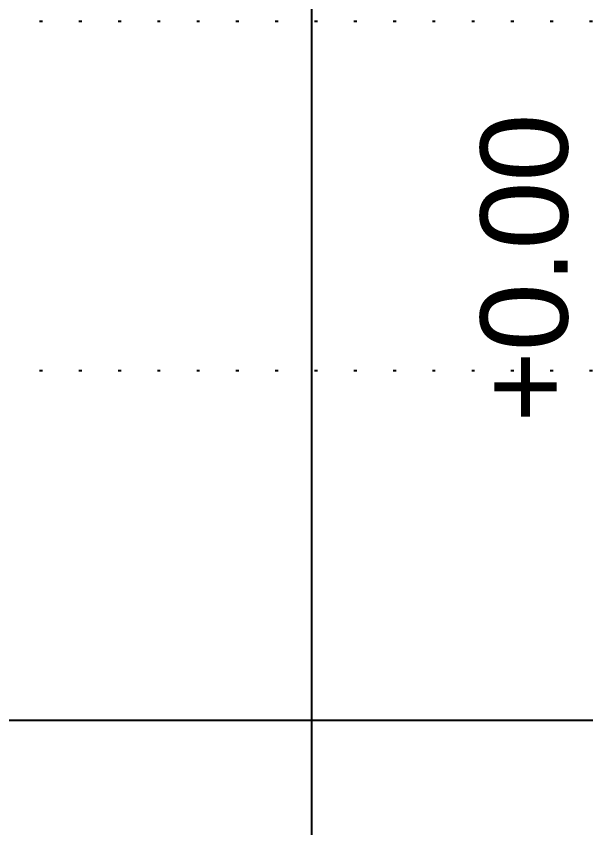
# Model space of a CAD drawing. Header units: millimetres. Extents: x -1499 to 6658, y -12483 to -6008.
# Drawn here: x 1126 to 1145.58, y -11396.76 to -11368.89 of the extents above; entities that cross this region are included whole.
import ezdxf

# ---------------------------------------------------------------- set-up
doc = ezdxf.new("R2010")
doc.units = ezdxf.units.MM
doc.linetypes.add('A-DOTLN01H', pattern=[0.125, 0, -0.125])
doc.layers.add('_와꾸', color=7, linetype='Continuous', plot=False)
for name, color, linetype in [('CR-GRID', 56, 'A-DOTLN01H'), ('수직그리드', 1, 'Continuous'), ('일반제원문자', 3, 'Continuous')]:
    doc.layers.add(name, color=color, linetype=linetype)
doc.styles.get("Standard").update_dxf_attribs({"font": 'arial.ttf'})

msp = doc.modelspace()

# ---------------------------------------------------------------- linework, layer by layer
at = {"layer": '_와꾸', "color": 7, "true_color": 0xffffff}
msp.add_lwpolyline([(636.157, -11393.058), (1436.157, -11393.058), (1436.157, -10877.058), (636.157, -10877.058)], close=True, dxfattribs=at)
at = {"layer": 'CR-GRID', "linetype": 'A-DOTLN01H', "ltscale": 10}
for p, q in [((696.157, -11369.058), (6636.157, -11369.058)), ((696.157, -11381.058), (6636.157, -11381.058)), ((696.157, -11393.058), (6636.157, -11393.058))]:
    msp.add_line(p, q, dxfattribs=at)
at = {"layer": '수직그리드'}
msp.add_line((1136.157, -11334.126), (1136.157, -11873.058), dxfattribs=at)

# ---------------------------------------------------------------- texts
at = {"layer": '일반제원문자'}
msp.add_text('   +0.00   BVC  EL = 123.15', height=3, rotation=90, dxfattribs=at).set_placement((1144.957, -11386.334))

doc.saveas('drawing.dxf')
